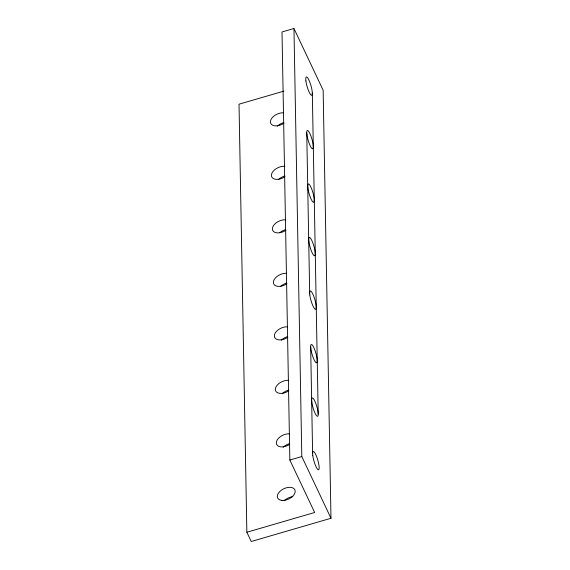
<?xml version="1.0" encoding="UTF-8"?>
<svg xmlns="http://www.w3.org/2000/svg" width="570" height="570" viewBox="0 0 570 570"><rect width="100%" height="100%" fill="white"/><g stroke="black" fill="none" stroke-linecap="round" stroke-linejoin="round"><path stroke-width="0.85" d="M293.963 28.5L282 31.984L289.845 460.033L314.647 512.494L246.86 532.245L251.235 541.5L330.985 518.265L323.14 90.217L293.963 28.5L301.808 456.549L330.985 518.265M283.924 91.114L239.015 104.196L246.86 532.245M289.845 460.033L301.808 456.549M312.324 93.052L318.21 414.091M306.738 132.675L309.681 293.194M310.664 346.695L312.624 453.706M284.195 500.724A9.555 5.686 -25.3 0 1 292.838 496.641M283.219 447.215A9.555 5.686 -25.3 0 1 289.531 443.603M289.845 444.272A9.555 5.686 -25.3 0 1 276.293 442.983A9.555 5.686 -25.3 0 1 289.653 433.848M282.236 393.706A9.555 5.686 -25.3 0 1 288.548 390.101M288.862 390.764A9.555 5.686 -25.3 0 1 275.31 389.474A9.555 5.686 -25.3 0 1 288.677 380.34M281.259 340.204A9.555 5.686 -25.3 0 1 287.565 336.592M287.886 337.262A9.555 5.686 -25.3 0 1 274.334 335.965A9.555 5.686 -25.3 0 1 287.693 326.831M280.846 286.176A9.555 5.686 -25.3 0 1 286.589 283.083M286.902 283.753A9.555 5.686 -25.3 0 1 273.351 282.464A9.555 5.686 -25.3 0 1 286.71 273.329M279.863 232.674A9.555 5.686 -25.3 0 1 285.606 229.582M285.919 230.252A9.555 5.686 -25.3 0 1 272.367 228.955A9.555 5.686 -25.3 0 1 285.734 219.82M278.317 179.685A9.555 5.686 -25.3 0 1 284.63 176.073M284.943 176.743A9.555 5.686 -25.3 0 1 271.391 175.453A9.555 5.686 -25.3 0 1 284.751 166.319M277.334 126.184A9.555 5.686 -25.3 0 1 283.646 122.571M283.96 123.234A9.555 5.686 -25.3 0 1 270.408 121.944A9.555 5.686 -25.3 0 1 283.767 112.81M281.851 500.389A9.555 5.686 -25.3 0 0 295.217 491.255A9.555 5.686 -25.3 0 0 281.666 489.965A9.555 5.686 -25.3 0 0 281.851 500.389M312.766 455.501A9.555 1.988 73.8 0 0 318.309 469.815A9.555 1.988 73.8 0 0 316.649 456.634A9.555 1.988 73.8 0 0 312.766 455.501M311.783 402A9.555 1.988 73.8 0 0 317.326 416.314A9.555 1.988 73.8 0 0 315.673 403.132A9.555 1.988 73.8 0 0 311.783 402M310.807 348.491A9.555 1.988 73.8 0 0 316.343 362.805A9.555 1.988 73.8 0 0 314.69 349.624A9.555 1.988 73.8 0 0 310.807 348.491M309.823 294.989A9.555 1.988 73.8 0 0 315.367 309.303A9.555 1.988 73.8 0 0 313.707 296.115A9.555 1.988 73.8 0 0 309.823 294.989M308.84 241.481A9.555 1.988 73.8 0 0 314.384 255.795A9.555 1.988 73.8 0 0 312.731 242.613A9.555 1.988 73.8 0 0 308.84 241.481M307.864 187.972A9.555 1.988 73.8 0 0 313.4 202.286A9.555 1.988 73.8 0 0 311.747 189.105A9.555 1.988 73.8 0 0 307.864 187.972M305.905 80.961A9.555 1.988 73.8 0 0 311.441 95.276A9.555 1.988 73.8 0 0 309.788 82.094A9.555 1.988 73.8 0 0 305.905 80.961M306.881 134.47A9.555 1.988 73.8 0 0 312.424 148.784A9.555 1.988 73.8 0 0 310.764 135.603A9.555 1.988 73.8 0 0 306.881 134.47"/></g></svg>
